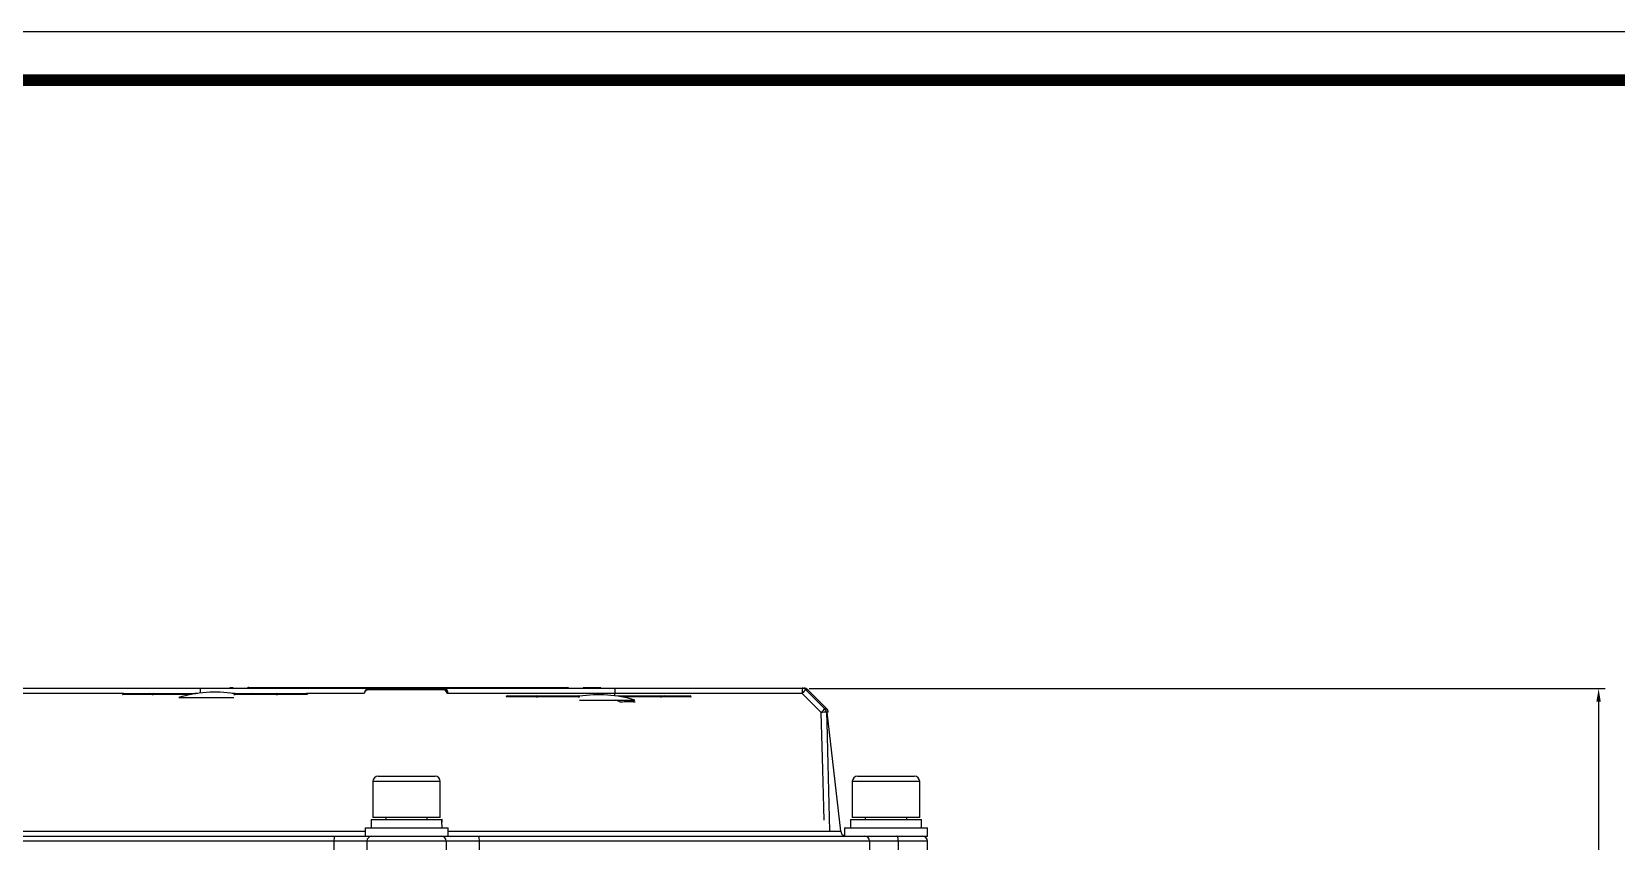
# Model space of a CAD drawing. Header units: millimetres. Extents: x 5231 to 7653, y 7068 to 7959.
# Drawn here: x 5395.7 to 5701.3, y 7703.3 to 7859.4 of the extents above; entities that cross this region are included whole.
import ezdxf

# ---------------------------------------------------------------- set-up
doc = ezdxf.new("R2010")
doc.units = ezdxf.units.MM
doc.layers.add('AM_5', color=3, linetype='Continuous', lineweight=25)
doc.styles.get("Standard").update_dxf_attribs({"font": 'arial.ttf'})
doc.dimstyles.new('ISO-25$0', dxfattribs={"dimtxt": 2.5, "dimasz": 2.5, "dimexe": 1.25, "dimexo": 0.625, "dimtad": 1, "dimtxsty": 'Standard', "dimcen": 2.5, "dimadec": 0, "dimazin": 0, "dimtfac": 1, "dimtmove": 0, "dimatfit": 3, "dimfxl": 0, "dimarcsym": 0})

# ---------------------------------------------------------------- blocks, each defined once
blk = doc.blocks.new('*D40')
at = {"layer": 'AM_5', "color": 0, "linetype": 'ByBlock', "lineweight": -2, "transparency": 16777216}
for p, q in [((5545.63, 7732.74), (5699.11, 7732.74)), ((5697.86, 7730.24), (5697.86, 7573.29)), ((5554.96, 7570.79), (5699.11, 7570.79))]:
    blk.add_line(p, q, dxfattribs=at)
at = {"layer": 'AM_5', "color": 0, "transparency": 16777216}
for points in [[(5697.44, 7730.24), (5698.27, 7730.24), (5697.86, 7732.74)], [(5697.44, 7573.29), (5698.27, 7573.29), (5697.86, 7570.79)]]:
    blk.add_solid(points, dxfattribs=at)
at = {"layer": 'Defpoints', "color": 0, "transparency": 16777216}
for p in [(5545, 7732.74), (5554.33, 7570.79), (5697.86, 7570.79)]:
    blk.add_point(p, dxfattribs=at)
at = {"layer": 'AM_5', "color": 0, "transparency": 16777216, "insert": (5695.96, 7651.76), "char_height": 2.5, "attachment_point": 5, "rotation": 90}
blk.add_mtext('160', dxfattribs=at)

msp = doc.modelspace()

# ---------------------------------------------------------------- linework, layer by layer
msp.add_line((6307.34, 7859.412), (5231.09, 7859.412))
at = {"color": 7, "linetype": 'Continuous', "lineweight": 25}
for p, q in [((5413.363, 7731.814), (5392.064, 7731.814)), ((5392.07, 7732.814), (5428.166, 7732.814)), ((5413.363, 7731.814), (5418.296, 7731.814)), ((5418.296, 7731.814), (5419.116, 7731.814)), ((5419.116, 7731.814), (5427.146, 7731.814)), ((5427.728, 7731.814), (5427.146, 7731.814)), ((5428.166, 7732.814), (5460.815, 7732.814)), ((5433.882, 7732.96), (5434.515, 7732.96)), ((5434.884, 7731.814), (5434.299, 7731.814)), ((5434.884, 7731.814), (5438.004, 7731.814)), ((5437.517, 7732.96), (5498.973, 7732.96)), ((5438.004, 7731.814), (5442.937, 7731.814)), ((5442.937, 7731.814), (5448.664, 7731.814)), ((5459.815, 7731.814), (5448.664, 7731.814)), ((5474.876, 7732.521), (5460.747, 7732.521)), ((5460.815, 7732.814), (5474.815, 7732.814)), ((5474.815, 7732.814), (5474.998, 7732.814)), ((5474.998, 7732.814), (5508.165, 7732.814)), ((5475.998, 7731.814), (5475.815, 7731.814)), ((5508.16, 7731.814), (5475.998, 7731.814)), ((5502.028, 7732.96), (5505.453, 7732.96)), ((5544.256, 7731.814), (5508.16, 7731.814)), ((5508.16, 7731.332), (5508.16, 7731.814)), ((5508.165, 7732.814), (5544.261, 7732.814)), ((5547.938, 7728.146), (5544.256, 7731.814)), ((5544.261, 7732.814), (5544.619, 7732.814)), ((5545.326, 7732.521), (5544.965, 7732.521)), ((5548.994, 7728.853), (5545.326, 7732.521)), ((5413.163, 7731.614), (5413.222, 7731.614)), ((5418.155, 7731.614), (5413.222, 7731.614)), ((5418.916, 7731.614), (5418.155, 7731.614)), ((5418.916, 7731.614), (5419.11, 7731.614)), ((5426.49, 7731.614), (5419.11, 7731.614)), ((5424.014, 7731.014), (5424.014, 7731.011)), ((5424.014, 7731.014), (5434.681, 7731.014)), ((5424.014, 7731.011), (5434.681, 7731.011)), ((5434.684, 7731.614), (5434.681, 7731.614)), ((5434.684, 7731.614), (5434.938, 7731.614)), ((5437.863, 7731.614), (5434.938, 7731.614)), ((5442.795, 7731.614), (5437.863, 7731.614)), ((5442.795, 7731.614), (5443.048, 7731.614)), ((5448.83, 7731.614), (5443.048, 7731.614)), ((5448.83, 7731.614), (5448.864, 7731.614)), ((5487.162, 7731.114), (5487.197, 7731.114)), ((5492.978, 7731.114), (5487.197, 7731.114)), ((5487.362, 7731.314), (5493.09, 7731.314)), ((5490.518, 7731.351), (5490.518, 7731.314)), ((5491.713, 7731.314), (5491.713, 7731.351)), ((5491.806, 7731.351), (5491.806, 7731.314)), ((5491.847, 7731.351), (5491.847, 7731.314)), ((5492.421, 7731.314), (5492.965, 7731.314)), ((5492.839, 7731.314), (5492.839, 7731.351)), ((5492.978, 7731.114), (5493.231, 7731.114)), ((5493.09, 7731.314), (5498.023, 7731.314)), ((5498.164, 7731.114), (5493.231, 7731.114)), ((5493.486, 7731.351), (5493.486, 7731.314)), ((5493.794, 7731.314), (5493.794, 7731.351)), ((5494.283, 7731.351), (5494.283, 7731.314)), ((5495.432, 7731.314), (5495.432, 7731.351)), ((5496.554, 7731.314), (5496.554, 7731.351)), ((5498.023, 7731.314), (5501.142, 7731.314)), ((5501.089, 7731.114), (5498.164, 7731.114)), ((5498.468, 7731.314), (5498.468, 7731.351)), ((5501.089, 7731.114), (5501.342, 7731.114)), ((5501.142, 7731.314), (5501.146, 7731.314)), ((5501.346, 7731.114), (5501.342, 7731.114)), ((5501.346, 7730.514), (5512.013, 7730.514)), ((5501.346, 7730.511), (5508.342, 7730.511)), ((5508.88, 7731.314), (5516.91, 7731.314)), ((5516.916, 7731.114), (5509.537, 7731.114)), ((5511.17, 7730.511), (5512.013, 7730.511)), ((5511.17, 7730.511), (5511.17, 7730.178)), ((5512.013, 7730.511), (5512.013, 7730.514)), ((5512.279, 7731.314), (5512.279, 7731.351)), ((5515.369, 7731.351), (5515.369, 7731.314)), ((5516.91, 7731.314), (5517.731, 7731.314)), ((5516.916, 7731.114), (5517.11, 7731.114)), ((5516.992, 7731.314), (5516.992, 7731.351)), ((5517.872, 7731.114), (5517.11, 7731.114)), ((5517.731, 7731.314), (5522.663, 7731.314)), ((5522.805, 7731.114), (5517.872, 7731.114)), ((5522.805, 7731.114), (5522.863, 7731.114)), ((5548.648, 7728.853), (5548.994, 7728.853)), ((5549.286, 7728.172), (5548.939, 7728.172)), ((5551.727, 7705.259), (5549.113, 7728.172)), ((5461.466, 7714.845), (5461.466, 7707.845)), ((5474.466, 7714.845), (5461.466, 7714.845)), ((5462.466, 7715.845), (5473.466, 7715.845)), ((5474.466, 7707.845), (5474.466, 7714.845)), ((5553.931, 7714.845), (5553.931, 7707.845)), ((5566.931, 7714.845), (5553.931, 7714.845)), ((5554.931, 7715.845), (5565.931, 7715.845)), ((5566.931, 7707.845), (5566.931, 7714.845)), ((5461.126, 7707.485), (5461.126, 7705.885)), ((5461.126, 7707.485), (5474.743, 7707.485)), ((5474.466, 7707.845), (5461.466, 7707.845)), ((5463.966, 7707.845), (5463.966, 7707.485)), ((5471.966, 7707.485), (5471.966, 7707.845)), ((5474.806, 7707.485), (5474.743, 7707.485)), ((5553.591, 7707.485), (5553.591, 7705.885)), ((5553.591, 7707.485), (5567.271, 7707.485)), ((5566.931, 7707.845), (5553.931, 7707.845)), ((5556.431, 7707.845), (5556.431, 7707.485)), ((5564.431, 7707.485), (5564.431, 7707.845)), ((5567.271, 7705.885), (5567.271, 7707.485)), ((5385.137, 7705.259), (5459.966, 7705.259)), ((5459.966, 7705.885), (5459.966, 7704.285)), ((5459.966, 7705.885), (5467.966, 7705.885)), ((5467.966, 7705.885), (5475.966, 7705.885)), ((5475.966, 7704.285), (5475.966, 7705.885)), ((5475.966, 7705.259), (5551.727, 7705.259)), ((5552.431, 7705.885), (5552.431, 7704.33)), ((5552.431, 7705.885), (5568.431, 7705.885)), ((5568.431, 7704.285), (5568.431, 7705.885)), ((5453.966, 7703.285), (5379.46, 7703.285)), ((5380.449, 7704.285), (5454.127, 7704.285)), ((5460.323, 7703.285), (5453.966, 7703.285)), ((5453.966, 7703.285), (5453.966, 7694.285)), ((5454.127, 7704.285), (5459.966, 7704.285)), ((5459.966, 7704.285), (5467.966, 7704.285)), ((5475.584, 7703.285), (5460.323, 7703.285)), ((5460.323, 7703.285), (5460.323, 7694.285)), ((5467.966, 7704.285), (5475.966, 7704.285)), ((5475.584, 7703.285), (5475.584, 7694.285)), ((5481.997, 7703.285), (5475.584, 7703.285)), ((5475.966, 7704.285), (5481.846, 7704.285)), ((5481.846, 7704.285), (5556.275, 7704.285)), ((5481.997, 7703.285), (5481.997, 7694.285)), ((5557.262, 7703.285), (5481.997, 7703.285)), ((5556.275, 7704.285), (5559.899, 7704.285)), ((5557.262, 7703.285), (5557.262, 7694.285)), ((5562.795, 7703.285), (5557.262, 7703.285)), ((5559.899, 7704.285), (5568.431, 7704.285)), ((5562.795, 7703.285), (5562.795, 7694.285)), ((5568.431, 7703.285), (5562.795, 7703.285)), ((5568.431, 7694.285), (5568.431, 7703.285))]:
    msp.add_line(p, q, dxfattribs=at)
at = {"const_width": 2.25}
msp.add_lwpolyline([(6297.965, 7850.037), (5277.965, 7850.037), (5277.965, 7081.287), (6297.965, 7081.287)], close=True, dxfattribs=at)
at = {"color": 7, "linetype": 'Continuous', "lineweight": 25, "flags": 128}
for points in [[(5442.937, 7731.814), (5442.958, 7731.81), (5442.979, 7731.799), (5442.999, 7731.78), (5443.016, 7731.755), (5443.03, 7731.725), (5443.04, 7731.69), (5443.046, 7731.653), (5443.048, 7731.614)], [(5544.965, 7732.521), (5546.382, 7731.11), (5548.648, 7728.853)], [(5493.09, 7731.314), (5493.068, 7731.31), (5493.047, 7731.299), (5493.028, 7731.28), (5493.011, 7731.255), (5492.997, 7731.225), (5492.987, 7731.19), (5492.98, 7731.153), (5492.978, 7731.114)], [(5548.485, 7707.339), (5548.228, 7717.128), (5547.938, 7728.146)], [(5548.939, 7728.172), (5548.991, 7726.173), (5549.202, 7718.176), (5549.539, 7705.334)], [(5562.795, 7703.285), (5562.789, 7703.48), (5562.772, 7703.668), (5562.745, 7703.841), (5562.708, 7703.992), (5562.663, 7704.117), (5562.612, 7704.209), (5562.557, 7704.266), (5562.499, 7704.285)]]:
    msp.add_lwpolyline(points, dxfattribs=at)
at = {"color": 7, "linetype": 'Continuous', "lineweight": 25}
for centre, radius, start, end in [((5413.363, 7731.614), 0.2, 90, 180), ((5413.399, 7731.639), 0.179, 101.42175, 188.04947), ((5418.331, 7731.639), 0.179, 101.42175, 188.04947), ((5419.116, 7731.614), 0.2, 90, 180), ((5420.81, 7731.664), 1.7, 174.93626, 181.684), ((5431.014, 7707.535), 24.5, 81.26297, 106.60155), ((5427.146, 7731.614), 0.2, 43.23027, 90), ((5475.64, 7732.087), 47.479, 179.12273, 180.26361), ((5434.191, 7733.247), 0.433, 270.5664, 318.57839), ((5434.881, 7731.614), 0.2, 90, 180), ((5434.884, 7731.614), 0.2, 90.01248, 180.01247), ((5434.711, 7731.66), 0.232, 348.43887, 41.54081), ((5437.099, 7733.314), 0.5, 270.00503, 319.39768), ((5437.217, 7733.194), 0.381, 271.25462, 322.03758), ((5438.039, 7731.639), 0.179, 101.42175, 188.04947), ((5442.972, 7731.639), 0.179, 101.42175, 188.04947), ((5448.664, 7731.614), 0.2, 0, 90), ((5448.645, 7731.629), 0.185, 355.15009, 84.14406), ((5460.815, 7731.814), 1, 90.00037, 180.00037), ((5460.667, 7731.659), 0.866, 84.72149, 169.67454), ((5461.258, 7732.556), 0.512, 149.80156, 183.93056), ((5474.319, 7732.557), 0.558, 356.24744, 27.3572), ((5474.815, 7731.814), 1, 359.99963, 89.99963), ((5474.954, 7731.648), 0.876, 10.90039, 95.12448), ((5474.998, 7731.814), 1, 359.99963, 89.99963), ((5499.272, 7733.191), 0.377, 217.69849, 268.68669), ((5499.394, 7733.314), 0.5, 220.65674, 269.9952), ((5502.352, 7733.244), 0.43, 221.24477, 269.40192), ((5557.47, 7732.064), 49.311, 179.12852, 180.29047), ((5593.567, 7732.064), 49.311, 179.12852, 180.29047), ((5602.044, 7674.591), 81.326, 134.57608, 135.28148), ((5544.261, 7731.821), 0.993, 44.83297, 89.9766), ((5544.619, 7731.814), 1, 45, 90), ((5487.362, 7731.114), 0.2, 90, 180), ((5487.381, 7731.129), 0.185, 95.85594, 184.84991), ((5493.055, 7731.139), 0.179, 351.95053, 78.57825), ((5497.987, 7731.139), 0.179, 351.95053, 78.57825), ((5501.315, 7731.16), 0.232, 138.45919, 191.56113), ((5501.142, 7731.114), 0.2, 359.98753, 89.98752), ((5501.146, 7731.114), 0.2, 0, 90), ((5505.013, 7707.035), 24.5, 73.39845, 98.73703), ((5503.127, 7717.614), 13.911, 63.86165, 67.98338), ((5508.88, 7731.114), 0.2, 90, 136.76973), ((5510.67, 7718.585), 11.604, 82.99964, 97.00036), ((5505.956, 7717.614), 13.911, 63.86165, 67.98338), ((5516.91, 7731.114), 0.2, 0, 90), ((5515.217, 7731.164), 1.7, 358.316, 5.06374), ((5517.695, 7731.139), 0.179, 351.95053, 78.57825), ((5522.663, 7731.114), 0.2, 0, 90), ((5522.628, 7731.139), 0.179, 351.95053, 78.57825), ((5605.37, 7671.258), 80.837, 134.5625, 135.27231), ((5547.937, 7728.147), 1.002, 1.47293, 44.84894), ((5548.287, 7728.146), 1, 1.5, 45), ((5608.82, 5420.478), 2308.471, 91.486399, 91.511238), ((5462.466, 7714.845), 1, 90, 180), ((5473.466, 7714.845), 1, 0, 90), ((5554.931, 7714.845), 1, 90, 180), ((5565.931, 7714.845), 1, 0, 90), ((5552.727, 7705.285), 1, 181.5, 252.78989), ((5455.642, 7703.529), 1.693, 153.46864, 188.2684), ((5461.301, 7703.307), 0.978, 91.33755, 181.27784), ((5474.608, 7703.309), 0.977, 358.63513, 88.56678), ((5480.225, 7703.53), 1.789, 352.14849, 24.99381), ((5556.268, 7703.292), 0.994, 359.62752, 89.62261), ((5567.431, 7703.285), 1, 0, 90)]:
    msp.add_arc(centre, radius, start, end, dxfattribs=at)
for centre, start_param, end_param in [((5467.966, 7705.885), 4.712389, 4.8478556), ((5467.966, 7707.485), 4.6448112, 4.712389)]:
    msp.add_ellipse(centre, major_axis=(0, 11.847), ratio=0.5773503, start_param=start_param, end_param=end_param, dxfattribs=at)
for points, knots in [([(5437.517, 7732.96), (5437.504, 7732.96), (5437.481, 7732.96), (5437.465, 7732.968), (5437.475, 7732.979), (5437.481, 7732.987)], [0, 0, 0, 0, 0.32464068, 0.55278449, 1, 1, 1, 1]), ([(5499.013, 7732.987), (5499.018, 7732.982), (5499.025, 7732.974), (5499.021, 7732.964), (5499.006, 7732.959), (5498.982, 7732.96), (5498.973, 7732.96)], [0, 0, 0, 0, 0.2702402, 0.4794905, 0.8054908, 1, 1, 1, 1])]:
    msp.add_open_spline(points, degree=3, knots=knots, dxfattribs=at)

# ---------------------------------------------------------------- dimensions: what is measured, and where the dimension line sits
at = {"layer": 'AM_5'}
dim = msp.add_linear_dim(base=(5697.858, 7570.785), p1=(5545.002, 7732.738), p2=(5554.332, 7570.785), angle=90, text='160', dimstyle='ISO-25$0', override={"dimpost": '', "dimfxl": 1.25, "dimarcsym": 1}, dxfattribs=at)
dim.commit()
dim.dimension.update_dxf_attribs({"geometry": '*D40', "text_midpoint": (5695.957, 7651.761)})

doc.saveas('drawing.dxf')
